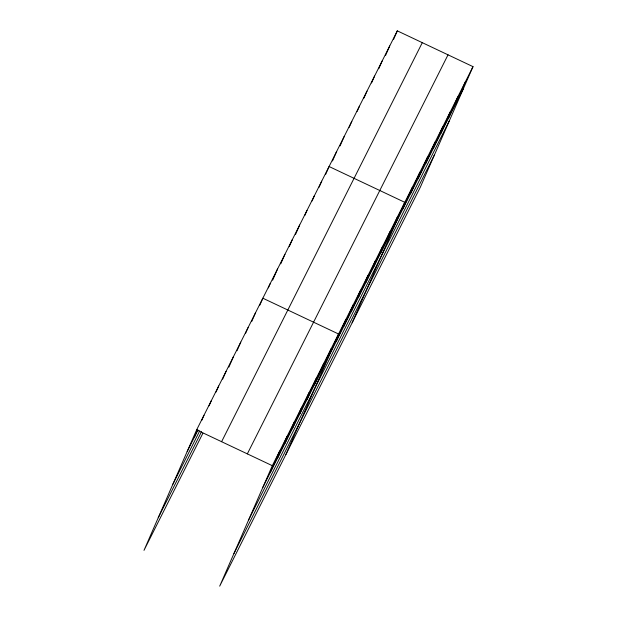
<?xml version="1.0" encoding="UTF-8"?>
<svg xmlns="http://www.w3.org/2000/svg" width="617" height="617" viewBox="0 0 617 617"><rect width="100%" height="100%" fill="white"/><g stroke="black" fill="none" stroke-linecap="round" stroke-linejoin="round"><path stroke-width="0.93" d="M473.008 66.644L272.321 465.681L219.691 586.15L420.378 187.105L473.008 66.644L397.309 30.85L196.622 429.895L143.992 550.356L202.862 433.304M194.54 436.882L197.563 429.964M201.72 420.447L203.988 415.256M209.078 405.816L211.346 400.626M216.058 392.05L218.703 385.995M222.66 379.147L226.061 371.365M228.884 367.115L233.419 356.734M236.997 350.749L240.777 342.103M245.489 333.527L248.134 327.473M251.713 321.488L255.492 312.842M259.826 305.13L262.85 298.212L338.548 333.998L285.918 454.467M268.318 287.9L270.207 283.573M272.652 280.187L277.565 268.943M280.774 263.829L284.931 254.312M289.265 246.599L292.288 239.681M295.489 234.568L299.646 225.051M304.736 215.611L307.004 210.42M312.094 200.98L314.362 195.79M319.074 187.213L321.719 181.159M325.676 174.31L329.077 166.521L404.775 202.314L352.145 322.784M332.501 160.968L336.658 151.45M340.083 145.89L344.24 136.372M349.176 127.357L351.821 121.302M357.135 111.415L359.402 106.224M363.961 98.072L366.984 91.146M371.542 82.994L374.565 76.076M378.745 68.788L382.147 60.998M385.571 55.437L389.728 45.928M393.53 39.496L397.309 30.85M270.231 472.676L279.678 451.05M277.588 458.045L287.036 436.42M284.946 443.415L294.394 421.789M292.304 428.784L301.752 407.158M299.669 414.146L309.109 392.528M307.027 399.515L316.475 377.897M314.385 384.885L323.832 363.266M321.742 370.254L331.19 348.628M336.458 340.993L345.906 319.367M343.816 326.362L353.263 304.736M351.173 311.732L360.621 290.106M358.531 297.101L367.979 275.475M365.889 282.463L375.337 260.844M373.246 267.832L382.694 246.214M380.604 253.201L390.052 231.576M387.97 238.571L397.41 216.945M402.909 208.862L412.357 187.244M410.49 193.792L419.938 172.166M418.071 178.714L427.519 157.088M425.653 163.644L435.101 142.018M433.234 148.566L442.682 126.94M440.816 133.488L450.263 111.87M448.397 118.418L457.845 96.792M455.978 103.34L465.426 81.714M187.182 451.513L198.003 429.995M172.93 484.137L199.761 430.774M158.245 517.74L201.528 431.669M221.603 441.703L422.29 42.658M247.34 453.873L448.027 54.828M262.873 487.307L463.56 88.27M248.62 519.923L449.307 120.886M233.943 553.534L434.623 154.489M196.622 429.895L272.321 465.681"/></g></svg>
